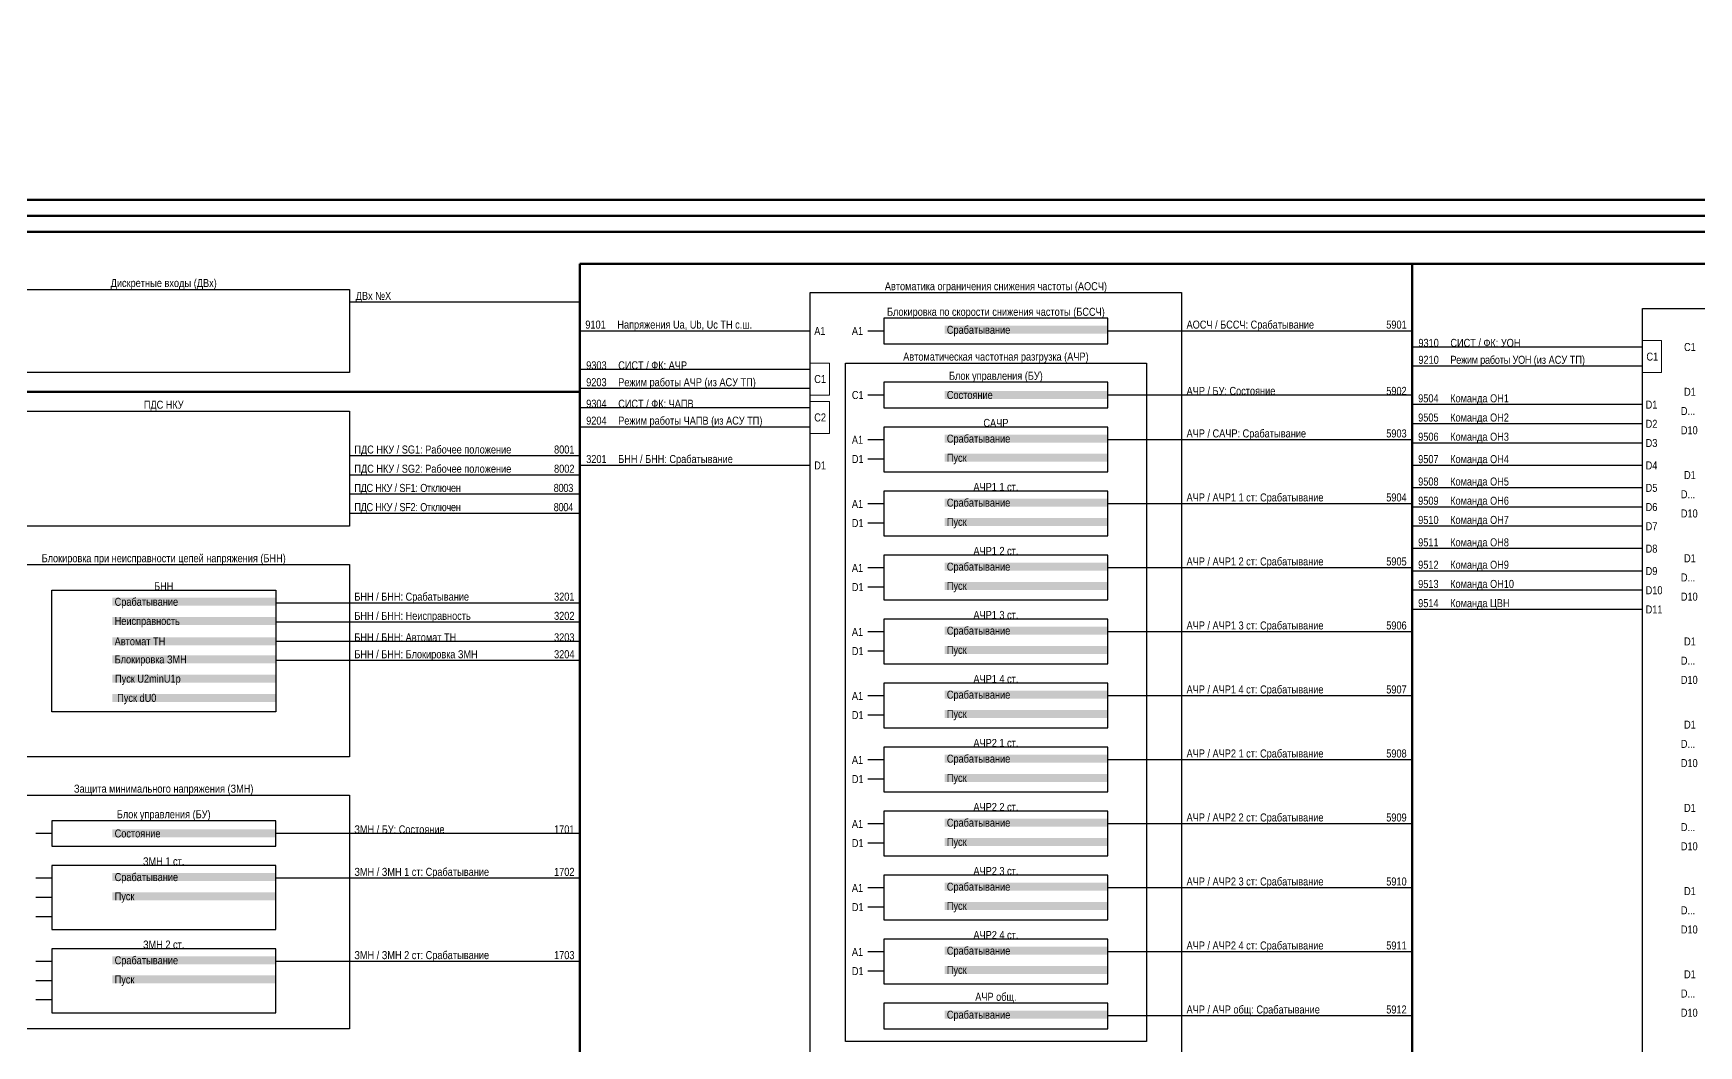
# Model space of a CAD drawing. Header units: millimetres. Extents: x 2179 to 12176, y -20554 to -12004.
# Drawn here: x 10900 to 11421, y -15520 to -15204 of the extents above; entities that cross this region are included whole.
import ezdxf
from ezdxf.enums import TextEntityAlignment as Align

# ---------------------------------------------------------------- set-up
doc = ezdxf.new("R2010")
doc.units = ezdxf.units.MM
for name, color, linetype, lineweight in [('GOOSE', 224, 'Continuous', 30), ('MMS', 190, 'Continuous', 30), ('Внутренняя шина', 4, 'Continuous', 70), ('Вход-Аналоги', 5, 'Continuous', 30), ('Линии связи', 75, 'Continuous', 30), ('Основная', 7, 'Continuous', 30), ('Сигналы внутр.', 13, 'Continuous', 30), ('Тонкая', 7, 'Continuous', 13)]:
    doc.layers.add(name, color=color, linetype=linetype, lineweight=lineweight)
doc.layers.add('Рамка внешняя', color=8, linetype='Continuous', lineweight=40, plot=False)
doc.styles.add('2.5_Gost_RD', font='ARIALN.TTF', dxfattribs={"height": 2.5})
doc.styles.add('Narrow', font='ARIALN.TTF')
doc.styles.add('Табл дан', font='ARIALN.TTF')

# ---------------------------------------------------------------- blocks, each defined once
blk = doc.blocks.new('*U168')
blk.add_lwpolyline([(0, 0), (841, 0), (841, 594), (0, 594)], close=True)
at = {"lineweight": 50}
blk.add_lwpolyline([(20, 589), (836, 589), (836, 5), (20, 5)], close=True, dxfattribs=at)
at = {"style": '2.5_Gost_RD', "flags": 8}
blk.add_attdef('ФОРМАТ', text='', height=2.5, dxfattribs=at).set_placement((786, 4), align=Align.TOP_LEFT)
blk = doc.blocks.new('*U15')
blk.add_lwpolyline([(0, 0), (1189, 0), (1189, 841), (0, 841)], close=True)
at = {"lineweight": 50}
blk.add_lwpolyline([(20, 836), (1184, 836), (1184, 5), (20, 5)], close=True, dxfattribs=at)
at = {"style": '2.5_Gost_RD', "flags": 8}
blk.add_attdef('ФОРМАТ', text='', height=2.5, dxfattribs=at).set_placement((1134, 4), align=Align.TOP_LEFT)

msp = doc.modelspace()

# ---------------------------------------------------------------- linework, layer by layer
at = {"layer": 'Внутренняя шина'}
for points in [[(11071, -15276), (11785, -15276)], [(11071, -16054), (11071, -15276)], [(11331, -15943), (11331, -15276)], [(11331, -16068), (11331, -15276)], [(10811, -15316), (11071, -15316)]]:
    msp.add_lwpolyline(points, dxfattribs=at)
at = {"layer": 'Линии связи', "ltscale": 0.5}
msp.add_lwpolyline([(11071, -15288), (10999, -15288)], dxfattribs=at)
at = {"layer": 'Линии связи'}
for points in [[(11143, -15297), (11071, -15297)], [(11331, -15297), (11236, -15297)], [(11403, -15302), (11331, -15302)], [(11143, -15309), (11071, -15309)], [(11403, -15308), (11331, -15308)], [(11143, -15315), (11071, -15315)], [(11331, -15317), (11236, -15317)], [(11143, -15321), (11071, -15321)], [(11403, -15320), (11331, -15320)], [(11143, -15327), (11071, -15327)], [(11403, -15326), (11331, -15326)], [(11331, -15331), (11236, -15331)], [(11403, -15332), (11331, -15332)], [(11071, -15336), (10999, -15336)], [(11071, -15342), (10999, -15342)], [(11143, -15339), (11071, -15339)], [(11403, -15339), (11331, -15339)], [(11071, -15348), (10999, -15348)], [(11403, -15346), (11331, -15346)], [(11071, -15354), (10999, -15354)], [(11331, -15351), (11236, -15351)], [(11403, -15352), (11331, -15352)], [(11403, -15358), (11331, -15358)], [(11403, -15365), (11331, -15365)], [(11331, -15371), (11236, -15371)], [(11403, -15372), (11331, -15372)], [(11403, -15378), (11331, -15378)], [(11071, -15382), (10976, -15382)], [(11403, -15384), (11331, -15384)], [(11071, -15388), (10976, -15388)], [(11071, -15394), (10976, -15394)], [(11331, -15391), (11236, -15391)], [(11071, -15400), (10976, -15400)], [(11331, -15411), (11236, -15411)], [(11331, -15431), (11236, -15431)], [(11331, -15451), (11236, -15451)], [(11071, -15454), (10976, -15454)], [(11071, -15468), (10976, -15468)], [(11331, -15471), (11236, -15471)], [(11071, -15494), (10976, -15494)], [(11331, -15491), (11236, -15491)], [(11331, -15511), (11236, -15511)]]:
    msp.add_lwpolyline(points, dxfattribs=at)
at = {"layer": 'Основная'}
for points in [[(10883, -15284), (10999, -15284), (10999, -15310), (10883, -15310)], [(11143, -15285), (11259, -15285), (11259, -15641), (11143, -15641)], [(11403, -15290), (11519, -15290), (11519, -15726), (11403, -15726)], [(11236, -15293), (11166, -15293), (11166, -15301), (11236, -15301)], [(11154, -15307), (11248, -15307), (11248, -15519), (11154, -15519)], [(11236, -15313), (11166, -15313), (11166, -15321), (11236, -15321)], [(10883, -15322), (10999, -15322), (10999, -15358), (10883, -15358)], [(11236, -15327), (11166, -15327), (11166, -15341), (11236, -15341)], [(11236, -15347), (11166, -15347), (11166, -15361), (11236, -15361)], [(11236, -15367), (11166, -15367), (11166, -15381), (11236, -15381)], [(10883, -15370), (10999, -15370), (10999, -15430), (10883, -15430)], [(10906, -15378), (10976, -15378), (10976, -15416), (10906, -15416)], [(11236, -15387), (11166, -15387), (11166, -15401), (11236, -15401)], [(11236, -15407), (11166, -15407), (11166, -15421), (11236, -15421)], [(11236, -15427), (11166, -15427), (11166, -15441), (11236, -15441)], [(10883, -15442), (10999, -15442), (10999, -15515), (10883, -15515)], [(11236, -15447), (11166, -15447), (11166, -15461), (11236, -15461)], [(10976, -15450), (10906, -15450), (10906, -15458), (10976, -15458)], [(10976, -15464), (10906, -15464), (10906, -15484), (10976, -15484)], [(11236, -15467), (11166, -15467), (11166, -15481), (11236, -15481)], [(11236, -15487), (11166, -15487), (11166, -15501), (11236, -15501)], [(10976, -15490), (10906, -15490), (10906, -15510), (10976, -15510)], [(11236, -15507), (11166, -15507), (11166, -15515), (11236, -15515)]]:
    msp.add_lwpolyline(points, close=True, dxfattribs=at)
for points in [[(11166, -15297), (11161, -15297)], [(11166, -15317), (11161, -15317)], [(11166, -15331), (11161, -15331)], [(11166, -15337), (11161, -15337)], [(11166, -15351), (11161, -15351)], [(11166, -15357), (11161, -15357)], [(11166, -15371), (11161, -15371)], [(11166, -15377), (11161, -15377)], [(11166, -15391), (11161, -15391)], [(11166, -15397), (11161, -15397)], [(11166, -15411), (11161, -15411)], [(11166, -15417), (11161, -15417)], [(11166, -15431), (11161, -15431)], [(11166, -15437), (11161, -15437)], [(11166, -15451), (11161, -15451)], [(10906, -15454), (10901, -15454)], [(11166, -15457), (11161, -15457)], [(10906, -15468), (10901, -15468)], [(10906, -15474), (10901, -15474)], [(11166, -15471), (11161, -15471)], [(11166, -15477), (11161, -15477)], [(10906, -15480), (10901, -15480)], [(10906, -15494), (10901, -15494)], [(11166, -15491), (11161, -15491)], [(10906, -15500), (10901, -15500)], [(11166, -15497), (11161, -15497)], [(10906, -15506), (10901, -15506)]]:
    msp.add_lwpolyline(points, dxfattribs=at)
at = {"layer": 'Тонкая'}
for points in [[(11403, -15300), (11409, -15300), (11409, -15310), (11403, -15310)], [(11143, -15307), (11149, -15307), (11149, -15317), (11143, -15317)], [(11143, -15319), (11149, -15319), (11149, -15329), (11143, -15329)]]:
    msp.add_lwpolyline(points, close=True, dxfattribs=at)

# ---------------------------------------------------------------- block references
at = {"layer": 'Рамка внешняя'}
for name, p in [('*U168', (10690, -15261)), ('*U15', (10690, -16102))]:
    msp.add_blockref(name, p, dxfattribs=at)

# ---------------------------------------------------------------- texts
at = {"layer": 'GOOSE', "char_height": 2.5, "width": 70.0735, "attachment_point": 7, "style": 'Narrow'}
for s, insert in [('9504^IКоманда ОН1', (11332.93, -15320)), ('\\pt10;9505^IКоманда ОН2', (11332.93, -15326)), ('9506^IКоманда ОН3', (11332.93, -15332)), ('9507^IКоманда ОН4', (11332.93, -15339)), ('9508^IКоманда ОН5', (11332.93, -15346)), ('\\pt10;9509^IКоманда ОН6', (11332.93, -15352)), ('9510^IКоманда ОН7', (11332.93, -15358)), ('9511^IКоманда ОН8', (11332.93, -15365)), ('9512^IКоманда ОН9', (11332.93, -15372)), ('9513^IКоманда ОН10^I', (11332.93, -15378)), ('9514^IКоманда ЦВН', (11332.93, -15384))]:
    msp.add_mtext(s, dxfattribs=dict(at, insert=insert))
at = {"layer": 'MMS', "char_height": 2.5, "attachment_point": 7, "style": 'Narrow'}
for s, insert, width in [('9310^IСИСТ / ФК: УОН', (11333, -15302), 48), ('9303^IСИСТ / ФК: АЧР', (11073, -15309), 48), ('9210^I{\\T0.95;Режим работы УОН} (из АСУ ТП)', (11333, -15308), 70), ('9203^IРежим работы АЧР (из АСУ ТП)', (11073, -15315), 70), ('9304^IСИСТ / ФК: ЧАПВ', (11073, -15321), 48), ('9204^IРежим работы ЧАПВ (из АСУ ТП)', (11073, -15327), 70)]:
    msp.add_mtext(s, dxfattribs=dict(at, insert=insert, width=width))
at = {"layer": 'Вход-Аналоги', "insert": (11072.73, -15297), "char_height": 2.5, "width": 53.2651, "attachment_point": 7, "style": 'Narrow'}
msp.add_mtext('9101^IНапряжения Ua, Ub, Uc ТН с.ш.', dxfattribs=at)
at = {"layer": 'Основная', "style": 'Табл дан'}
for s, p in [('A1', (11144.25, -15297)), ('A1', (11156, -15297)), ('C1', (11416, -15302)), ('C1', (11404.25, -15305)), ('C1', (11144.25, -15312)), ('C1', (11156, -15317)), ('D1', (11416, -15316)), ('C2', (11144.25, -15324)), ('D1', (11404, -15320)), ('D...', (11415, -15322)), ('D2', (11404, -15326)), ('D10', (11415, -15328)), ('A1', (11156, -15331)), ('D3', (11404, -15332)), ('D1', (11144.25, -15339)), ('D1', (11156, -15337)), ('D4', (11404, -15339)), ('D1', (11416, -15342)), ('D5', (11404, -15346)), ('D...', (11415, -15348)), ('A1', (11156, -15351)), ('D6', (11404, -15352)), ('D10', (11415, -15354)), ('D1', (11156, -15357)), ('D7', (11404, -15358)), ('D8', (11404, -15365)), ('A1', (11156, -15371)), ('D1', (11416, -15368)), ('D9', (11404, -15372)), ('D...', (11415, -15374)), ('D1', (11156, -15377)), ('D10', (11404, -15378)), ('D10', (11415, -15380)), ('D11', (11404, -15384)), ('A1', (11156, -15391)), ('D1', (11156, -15397)), ('D1', (11416, -15394)), ('D...', (11415, -15400)), ('D10', (11415, -15406)), ('A1', (11156, -15411)), ('D1', (11156, -15417)), ('D1', (11416, -15420)), ('D...', (11415, -15426)), ('A1', (11156, -15431)), ('D10', (11415, -15432)), ('D1', (11156, -15437)), ('D1', (11416, -15446)), ('A1', (11156, -15451)), ('D...', (11415, -15452)), ('D1', (11156, -15457)), ('D10', (11415, -15458)), ('A1', (11156, -15471)), ('D1', (11416, -15472)), ('D1', (11156, -15477)), ('D...', (11415, -15478)), ('D10', (11415, -15484)), ('A1', (11156, -15491)), ('D1', (11156, -15497)), ('D1', (11416, -15498)), ('D...', (11415, -15504)), ('D10', (11415, -15510))]:
    msp.add_text(s, height=2.5, dxfattribs=at).set_placement(p, align=Align.MIDDLE_LEFT)
at = {"layer": 'Основная', "char_height": 2.5, "attachment_point": 8, "style": 'Narrow'}
for s, insert, width in [('Дискретные входы (ДВх)', (10941, -15284), 116), ('Автоматика ограничения снижения частоты (АОСЧ)', (11201, -15285), 116), ('\\A1;Блокировка по скорости снижения частоты (БССЧ)', (11201, -15293), 70), ('\\A1;Автоматическая частотная разгрузка (АЧР)', (11201, -15307), 94), ('\\A1;Блок управления (БУ)', (11201, -15313), 70), ('ПДС НКУ', (10941, -15322), 116), ('\\A1;САЧР', (11201, -15327), 70), ('\\A1;АЧР1 1 ст.', (11201, -15347), 70), ('\\A1;АЧР1 2 ст.', (11201, -15367), 70), ('Блокировка при неисправности цепей напряжения (БНН)', (10941, -15370), 116), ('\\A1;БНН', (10941, -15378), 70), ('\\A1;АЧР1 3 ст.', (11201, -15387), 70), ('\\A1;АЧР1 4 ст.', (11201, -15407), 70), ('\\A1;АЧР2 1 ст.', (11201, -15427), 70), ('Защита минимального напряжения (ЗМН)', (10941, -15442), 116), ('\\A1;Блок управления (БУ)', (10941, -15450), 70), ('\\A1;АЧР2 2 ст.', (11201, -15447), 70), ('\\A1;ЗМН 1 ст.', (10941, -15464), 70), ('\\A1;АЧР2 3 ст.', (11201, -15467), 70), ('\\A1;ЗМН 2 ст.', (10941, -15490), 70), ('\\A1;АЧР2 4 ст.', (11201, -15487), 70), ('\\A1;АЧР общ.', (11201, -15507), 70)]:
    msp.add_mtext(s, dxfattribs=dict(at, insert=insert, width=width))
at = {"layer": 'Основная', "char_height": 2.5, "width": 51, "attachment_point": 4, "style": 'Narrow', "bg_fill": 1, "box_fill_scale": 1, "bg_fill_color": 9, "bg_fill_transparency": 0}
for s, insert in [('\\pl0.67568;Срабатывание', (11185, -15297)), ('\\pl0.67568;Состояние', (11185, -15317)), ('\\pl0.67568;Срабатывание', (11185, -15331)), ('\\pl0.67568;Пуск', (11185, -15337)), ('\\pl0.67568;Срабатывание', (11185, -15351)), ('\\pl0.67568;Пуск', (11185, -15357)), ('\\pl0.67568;Срабатывание', (11185, -15371)), ('\\pl0.67568;Срабатывание', (10925, -15381.99)), ('\\pl0.67568;Пуск', (11185, -15377)), ('\\pl0.67568;Неисправность', (10925, -15387.99)), ('\\pl0.67568;Срабатывание', (11185, -15391)), ('\\pl0.67568;Автомат ТН', (10925, -15393.99)), ('\\pl0.67568;Пуск', (11185, -15397)), ('\\pl0.67568;Блокировка ЗМН', (10925, -15399.99)), (' Пуск U2minU1p', (10925, -15406)), ('\\pl0.67568; Пуск {\\A1;dU0}', (10925, -15412)), ('\\pl0.67568;Срабатывание', (11185, -15411)), ('\\pl0.67568;Пуск', (11185, -15417)), ('\\pl0.67568;Срабатывание', (11185, -15431)), ('\\pl0.67568;Пуск', (11185, -15437)), ('\\pl0.67568;Состояние', (10925, -15454)), ('\\pl0.67568;Срабатывание', (11185, -15451)), ('\\pl0.67568;Пуск', (11185, -15457)), ('\\pl0.67568;Срабатывание', (10925, -15468)), ('\\pl0.67568;Пуск', (10925, -15474)), ('\\pl0.67568;Срабатывание', (11185, -15471)), ('\\pl0.67568;Пуск', (11185, -15477)), ('\\pl0.67568;Срабатывание', (11185, -15491)), ('\\pl0.67568;Срабатывание', (10925, -15494)), ('\\pl0.67568;Пуск', (10925, -15500)), ('\\pl0.67568;Пуск', (11185, -15497)), ('\\pl0.67568;Срабатывание', (11185, -15511))]:
    msp.add_mtext(s, dxfattribs=dict(at, insert=insert))
at = {"layer": 'Сигналы внутр.', "char_height": 2.5, "attachment_point": 7}
for s, insert, width, style in [('ДВх №X', (11001, -15288), 58, 'Narrow'), ('АОСЧ / БССЧ: Срабатывание^I^I   ^I   5901', (11260.57, -15297), 70.43, 'Табл дан'), ('АЧР / БУ: Состояние^I^I^I   ^I   5902', (11260.57, -15317), 70.43, 'Табл дан'), ('АЧР / САЧР: Срабатывание^I^I   ^I   5903', (11260.57, -15331), 70.43, 'Табл дан'), ('ПДС НКУ / SG1: Рабочее положение^I^I   8001', (11000.57, -15336), 70.43, 'Табл дан'), ('ПДС НКУ / SG2: Рабочее положение^I^I   8002', (11000.57, -15342), 70.43, 'Табл дан'), ('3201^IБНН / БНН: Срабатывание', (11073, -15339), 58, 'Narrow'), ('{\\T0.95;ПДС НКУ / SF1: Отключен^I^I   ^I   8003}', (11000.57, -15348), 70.43, 'Табл дан'), ('АЧР / АЧР1 1 ст: Срабатывание^I   ^I   5904', (11260.57, -15351), 70.43, 'Табл дан'), ('{\\T0.95;ПДС НКУ / SF2: Отключен^I^I   ^I   8004}', (11000.57, -15354), 70.43, 'Табл дан'), ('АЧР / АЧР1 2 ст: Срабатывание^I   ^I   5905', (11260.57, -15371), 70.43, 'Табл дан'), ('БНН / БНН: Срабатывание^I^I^I   3201^I', (11000.57, -15382), 70.43, 'Табл дан'), ('БНН / БНН: Неисправность^I^I^I   3202^I', (11000.57, -15388), 70.43, 'Табл дан'), ('АЧР / АЧР1 3 ст: Срабатывание^I   ^I   5906', (11260.57, -15391), 70.43, 'Табл дан'), ('БНН / БНН: Автомат ТН^I^I   ^I   3203^I', (11000.57, -15394), 70.43, 'Табл дан'), ('БНН / БНН: Блокировка ЗМН^I   ^I^I   3204', (11000.57, -15400), 70.43, 'Табл дан'), ('АЧР / АЧР1 4 ст: Срабатывание^I   ^I   5907', (11260.57, -15411), 70.43, 'Табл дан'), ('АЧР / АЧР2 1 ст: Срабатывание^I   ^I   5908', (11260.57, -15431), 70.43, 'Табл дан'), ('АЧР / АЧР2 2 ст: Срабатывание^I   ^I   5909', (11260.57, -15451), 70.43, 'Табл дан'), ('ЗМН / БУ: Состояние^I^I^I   ^I   1701', (11000.57, -15454), 70.43, 'Табл дан'), ('ЗМН / {\\A1;ЗМН 1 ст}: Срабатывание^I^I   1702', (11000.57, -15468), 70.43, 'Табл дан'), ('АЧР / АЧР2 3 ст: Срабатывание^I   ^I   5910', (11260.57, -15471), 70.43, 'Табл дан'), ('АЧР / АЧР2 4 ст: Срабатывание^I   ^I   5911', (11260.57, -15491), 70.43, 'Табл дан'), ('ЗМН / {\\A1;ЗМН 2 ст}: Срабатывание^I^I   1703', (11000.57, -15494), 70.43, 'Табл дан'), ('АЧР / АЧР общ: Срабатывание^I   ^I   5912', (11260.57, -15511), 70.43, 'Табл дан')]:
    msp.add_mtext(s, dxfattribs=dict(at, insert=insert, width=width, style=style))

doc.saveas('drawing.dxf')
